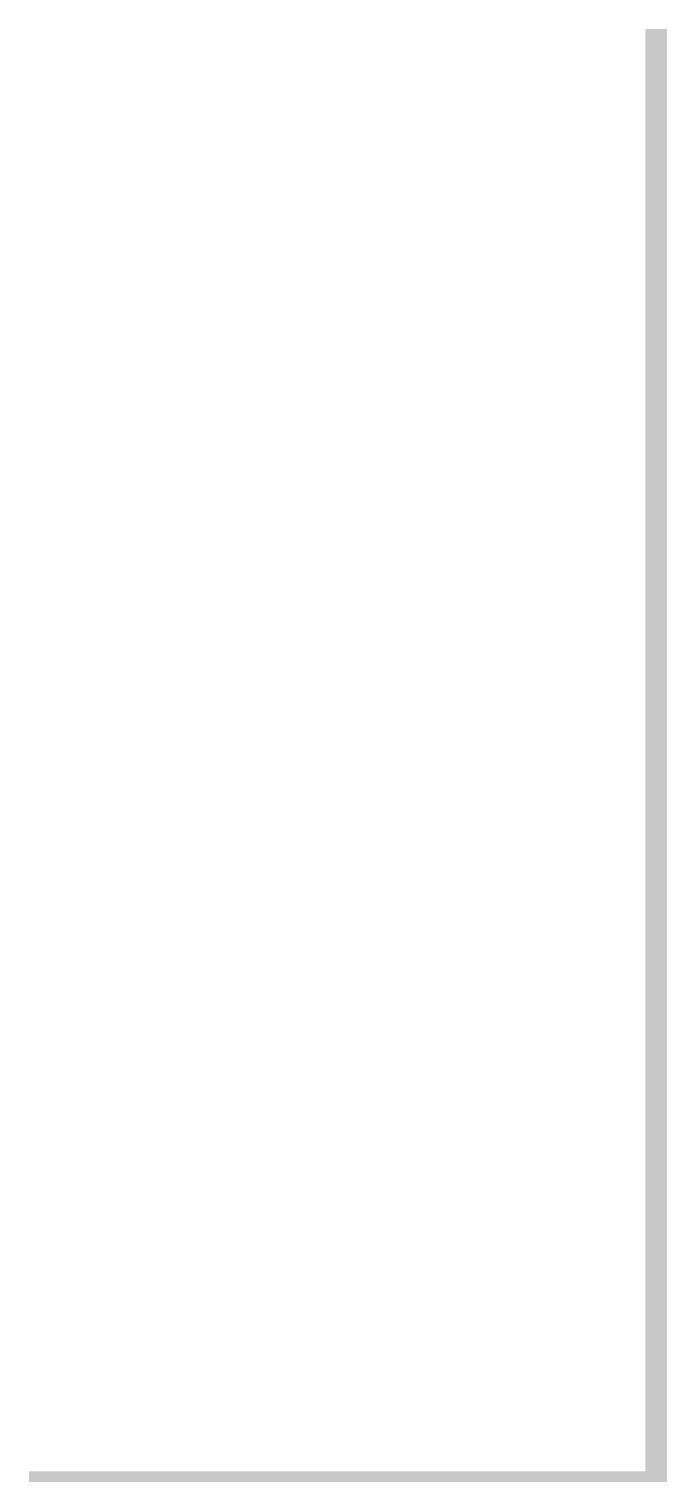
# Model space of a CAD drawing. Header units: millimetres. Extents: x -187347 to 135007, y -6415 to 292048.
# Drawn here: x 87582 to 93461, y 159879 to 173279 of the extents above; entities that cross this region are included whole.
import ezdxf

# ---------------------------------------------------------------- set-up
doc = ezdxf.new("R2010")
doc.units = ezdxf.units.MM
doc.header["$LTSCALE"] = 100
doc.layers.add('A-WALL-PATT', color=7, linetype='Continuous', lineweight=5)

msp = doc.modelspace()

# ---------------------------------------------------------------- hatches: boundary and pattern name
at = {"layer": 'A-WALL-PATT'}
h = msp.add_hatch(dxfattribs=at)
h.set_pattern_fill('FP_19', color=256, angle=67.38013, style=0, pattern_type=2)
h.set_pattern_definition([(337.38013, (93301.057, 166570.554), (100.32954, -0.0003), [26.086, -1278.204]), (337.38013, (93301.057, 166470.224), (100.32954, -0.0003), [26.086, -1278.204]), (337.38013, (93301.057, 166369.894), (100.32954, -0.0003), [26.086, -1278.204]), (337.38013, (93301.057, 166269.564), (100.32954, -0.0003), [26.086, -1278.204]), (337.38013, (93301.057, 166169.234), (100.32954, -0.0003), [26.086, -1278.204]), (22.24913, (93301.057, 166486.277), (100.3298, 0.00036), [23.848, -2360.969]), (22.24913, (93301.057, 166385.947), (100.3298, 0.00036), [23.848, -2360.969]), (22.24913, (93301.057, 166285.617), (100.3298, 0.00036), [23.848, -2360.969]), (22.24913, (93301.057, 166185.287), (100.3298, 0.00036), [23.848, -2360.969]), (22.24913, (93301.056, 166084.957), (100.3298, 0.00036), [23.848, -2360.969]), (22.24913, (93301.057, 165984.627), (100.3298, 0.00036), [23.848, -2360.969]), (22.24913, (93301.057, 165884.297), (100.3298, 0.00036), [23.848, -2360.969]), (22.24913, (93301.057, 165783.966), (100.3298, 0.00036), [23.848, -2360.969]), (22.24913, (93301.057, 165683.637), (100.3298, 0.00036), [23.848, -2360.969]), (157.75113, (93323.13, 166511.36), (100.3298, 0.0001), [23.848, -2360.969]), (157.75113, (93323.13, 166411.03), (100.3298, 0.0001), [23.848, -2360.969]), (157.75113, (93323.13, 166310.7), (100.3298, 0.0001), [23.848, -2360.969]), (157.75113, (93323.13, 166210.37), (100.3298, 0.0001), [23.848, -2360.969]), (157.75113, (93323.13, 166110.04), (100.3298, 0.0001), [23.848, -2360.969]), (157.75113, (93323.13, 166009.71), (100.3298, 0.0001), [23.848, -2360.969]), (157.75113, (93323.13, 165909.38), (100.3298, 0.0001), [23.848, -2360.969]), (157.75113, (93323.13, 165809.05), (100.3298, 0.0001), [23.848, -2360.969]), (157.75113, (93323.13, 165708.72), (100.3298, 0.0001), [23.848, -2360.969]), (202.62013, (93325.136, 166546.475), (100.32954, 0.00078), [26.086, -1278.204]), (202.62013, (93325.136, 166446.145), (100.32954, 0.00078), [26.086, -1278.204]), (202.62013, (93325.136, 166345.815), (100.32954, 0.00078), [26.086, -1278.204]), (202.62013, (93325.136, 166245.485), (100.32954, 0.00078), [26.086, -1278.204]), (202.62013, (93325.136, 166145.155), (100.32954, 0.00078), [26.086, -1278.204]), (351.87013, (93284.001, 166575.571), (100.33039, 0.000556), [7.094, -702.346]), (338.19813, (93291.024, 166574.568), (100.33008, -0.00043), [10.806, -529.488]), (338.19813, (93291.024, 166474.237), (100.33008, -0.00043), [10.806, -529.488]), (201.80113, (93301.057, 166536.442), (100.33008, -0.00085), [10.806, -529.488]), (201.80113, (93301.057, 166436.11), (100.33008, -0.00085), [10.806, -529.488]), (188.13013, (93291.024, 166532.428), (100.33039, -8.5e-05), [7.094, -702.346]), (188.13013, (93284.001, 166575.571), (100.33039, -8.5e-05), [7.094, -702.346]), (206.5651, (93276.98, 166574.567), (100.33013, 0.00015), [6.73, -217.614]), (225.0001, (93270.96, 166571.56), (100.33, 0.0002), [7.094, -134.794]), (236.3101, (93265.94, 166566.54), (100.3303, 8e-05), [3.617, -358.128]), (236.3101, (93265.94, 166466.21), (100.3303, 8e-05), [3.617, -358.128]), (236.3101, (93265.94, 166365.88), (100.3303, 8e-05), [3.617, -358.128]), (251.5651, (93263.93, 166563.53), (100.3296, 0.0001), [3.173, -314.099]), (251.5651, (93263.93, 166463.2), (100.3296, 0.0001), [3.173, -314.099]), (251.5651, (93263.935, 166362.87), (100.3296, 0.0001), [3.173, -314.099]), (251.5651, (93262.93, 166560.52), (100.3296, 0.0001), [3.173, -314.099]), (251.5651, (93262.93, 166460.19), (100.3296, 0.0001), [3.173, -314.099]), (251.5651, (93262.93, 166359.86), (100.3296, 0.0001), [3.173, -314.099]), (270.0001, (93261.93, 166557.51), (100.33, 0.0002), [8.026, -92.304]), (288.4351, (93261.93, 166549.485), (100.3296, 0.0003), [3.173, -314.099]), (288.4351, (93261.93, 166449.155), (100.3296, 0.0003), [3.173, -314.099]), (288.4351, (93261.93, 166348.82), (100.3296, 0.0003), [3.173, -314.099]), (288.4351, (93262.93, 166546.47), (100.3296, 0.0003), [3.173, -314.099]), (288.4351, (93262.93, 166446.145), (100.3296, 0.0003), [3.173, -314.099]), (288.4351, (93262.93, 166345.815), (100.3296, 0.0003), [3.173, -314.099]), (303.6901, (93263.935, 166543.465), (100.3303, 0.0004), [3.617, -358.128]), (303.6901, (93263.935, 166443.135), (100.3303, 0.0004), [3.617, -358.128]), (303.6901, (93263.935, 166342.805), (100.3303, 0.0004), [3.617, -358.128]), (315.0001, (93265.94, 166540.455), (100.33, 0.0002), [7.094, -134.794]), (333.4351, (93270.96, 166535.44), (100.33013, 0.00033), [6.73, -217.614]), (351.87013, (93276.978, 166532.429), (100.33039, 0.000556), [7.094, -702.346]), (351.87013, (93284, 166525.405), (100.33039, 0.000556), [7.094, -702.346]), (338.19813, (93291.024, 166524.4), (100.33008, -0.00043), [10.806, -529.488]), (338.19813, (93291.024, 166424.072), (100.33008, -0.00043), [10.806, -529.488]), (201.80113, (93301.057, 166486.277), (100.33008, -0.00085), [10.806, -529.488]), (201.80113, (93301.057, 166385.947), (100.33008, -0.00085), [10.806, -529.488]), (188.13013, (93291.024, 166482.263), (100.33039, -8.5e-05), [7.094, -702.346]), (188.13013, (93284, 166525.405), (100.33039, -8.5e-05), [7.094, -702.346]), (206.5651, (93276.978, 166524.402), (100.33013, 0.00015), [6.73, -217.614]), (225.0001, (93270.96, 166521.39), (100.33, 0.0002), [7.094, -134.794]), (236.3101, (93265.94, 166516.376), (100.3303, 8e-05), [3.617, -358.128]), (236.3101, (93265.94, 166416.05), (100.3303, 8e-05), [3.617, -358.128]), (236.3101, (93265.94, 166315.72), (100.3303, 8e-05), [3.617, -358.128]), (251.5651, (93263.93, 166513.37), (100.3296, 0.0001), [3.173, -314.099]), (251.5651, (93263.935, 166413.04), (100.3296, 0.0001), [3.173, -314.099]), (251.5651, (93263.935, 166312.71), (100.3296, 0.0001), [3.173, -314.099]), (251.5651, (93262.93, 166510.36), (100.3296, 0.0001), [3.173, -314.099]), (251.5651, (93262.93, 166410.03), (100.3296, 0.0001), [3.173, -314.099]), (251.5651, (93262.93, 166309.7), (100.3296, 0.0001), [3.173, -314.099]), (270.0001, (93261.93, 166507.35), (100.33, 0.0002), [8.026, -92.304]), (288.4351, (93261.93, 166499.32), (100.3296, 0.0003), [3.173, -314.099]), (288.4351, (93261.93, 166398.99), (100.3296, 0.0003), [3.173, -314.099]), (288.4351, (93261.93, 166298.66), (100.3296, 0.0003), [3.173, -314.099]), (288.4351, (93262.93, 166496.31), (100.3296, 0.0003), [3.173, -314.099]), (288.4351, (93262.93, 166395.98), (100.3296, 0.0003), [3.173, -314.099]), (288.4351, (93262.93, 166295.65), (100.3296, 0.0003), [3.173, -314.099]), (303.6901, (93263.935, 166493.3), (100.3303, 0.0004), [3.617, -358.128]), (303.6901, (93263.934, 166392.97), (100.3303, 0.0004), [3.617, -358.128]), (303.6901, (93263.935, 166292.64), (100.3303, 0.0004), [3.617, -358.128]), (315.0001, (93265.94, 166490.29), (100.33, 0.0002), [7.094, -134.794]), (333.4351, (93270.96, 166485.274), (100.33013, 0.00033), [6.73, -217.614]), (351.87013, (93276.978, 166482.264), (100.33039, 0.000556), [7.094, -702.346]), (351.87013, (93340.186, 166550.488), (100.33039, 0.000556), [7.094, -702.346]), (333.4351, (93347.21, 166549.485), (100.33013, 0.00033), [6.73, -217.614]), (315.0001, (93353.23, 166546.475), (100.33, 0.0002), [7.094, -134.794]), (303.6901, (93358.245, 166541.46), (100.3303, 0.0004), [3.617, -358.128]), (303.6901, (93358.244, 166441.13), (100.3303, 0.0004), [3.617, -358.128]), (303.6901, (93358.245, 166340.8), (100.3303, 0.0004), [3.617, -358.128]), (288.4351, (93360.25, 166538.45), (100.3296, 0.0003), [3.173, -314.099]), (288.4351, (93360.25, 166438.12), (100.3296, 0.0003), [3.173, -314.099]), (288.4351, (93360.25, 166337.79), (100.3296, 0.0003), [3.173, -314.099]), (288.4351, (93361.26, 166535.44), (100.3296, 0.0003), [3.173, -314.099]), (288.4351, (93361.25, 166435.11), (100.3296, 0.0003), [3.173, -314.099]), (288.4351, (93361.255, 166334.78), (100.3296, 0.0003), [3.173, -314.099]), (270.0001, (93362.26, 166532.43), (100.33, 0.0002), [8.026, -92.304]), (251.5651, (93362.26, 166524.4), (100.3296, 0.0001), [3.173, -314.099]), (251.5651, (93362.26, 166424.07), (100.3296, 0.0001), [3.173, -314.099]), (251.5651, (93362.26, 166323.74), (100.3296, 0.0001), [3.173, -314.099]), (251.5651, (93361.255, 166521.39), (100.3296, 0.0001), [3.173, -314.099]), (251.5651, (93361.26, 166421.06), (100.3296, 0.0001), [3.173, -314.099]), (251.5651, (93361.255, 166320.73), (100.3296, 0.0001), [3.173, -314.099]), (236.3101, (93360.25, 166518.38), (100.3303, 8e-05), [3.617, -358.128]), (236.3101, (93360.25, 166418.05), (100.3303, 8e-05), [3.617, -358.128]), (236.3101, (93360.25, 166317.72), (100.3303, 8e-05), [3.617, -358.128]), (225.0001, (93358.245, 166515.37), (100.33, 0.0002), [7.094, -134.794]), (206.5651, (93353.23, 166510.356), (100.33013, 0.00015), [6.73, -217.614]), (188.13013, (93347.209, 166507.346), (100.33039, -8.5e-05), [7.094, -702.346]), (188.13013, (93340.186, 166550.488), (100.33039, -8.5e-05), [7.094, -702.346]), (200.55613, (93333.163, 166549.485), (100.33001, 0.00039), [8.572, -848.648]), (200.55613, (93333.162, 166449.155), (100.33001, 0.00039), [8.572, -848.648]), (200.55613, (93333.163, 166348.825), (100.33001, 0.00039), [8.572, -848.648]), (338.19813, (93323.13, 166511.36), (100.33008, -0.00043), [10.806, -529.488]), (338.19813, (93323.13, 166411.03), (100.33008, -0.00043), [10.806, -529.488]), (351.87013, (93333.162, 166507.346), (100.33039, 0.000556), [7.094, -702.346]), (270.0001, (93362.26, 166578.58), (100.33, 0.0002), [4.013, -96.317]), (251.5651, (93362.26, 166574.57), (100.3296, 0.0001), [3.173, -314.099]), (251.5651, (93362.26, 166474.24), (100.3296, 0.0001), [3.173, -314.099]), (251.5651, (93362.26, 166373.91), (100.3296, 0.0001), [3.173, -314.099]), (251.5651, (93361.255, 166571.56), (100.3296, 0.0001), [3.173, -314.099]), (251.5651, (93361.25, 166471.23), (100.3296, 0.0001), [3.173, -314.099]), (251.5651, (93361.26, 166370.9), (100.3296, 0.0001), [3.173, -314.099]), (236.3101, (93360.25, 166568.55), (100.3303, 8e-05), [3.617, -358.128]), (236.3101, (93360.25, 166468.22), (100.3303, 8e-05), [3.617, -358.128]), (236.3101, (93360.25, 166367.89), (100.3303, 8e-05), [3.617, -358.128]), (225.0001, (93358.245, 166565.54), (100.33, 0.0002), [7.094, -134.794]), (206.5651, (93353.23, 166560.52), (100.33013, 0.00015), [6.73, -217.614]), (188.13013, (93347.208, 166557.511), (100.33039, -8.5e-05), [7.094, -702.346]), (339.44413, (93325.136, 166560.52), (100.33001, 8e-05), [8.572, -848.648]), (339.44413, (93325.137, 166460.19), (100.33001, 8e-05), [8.572, -848.648]), (339.44413, (93325.136, 166359.86), (100.33001, 8e-05), [8.572, -848.648]), (351.87013, (93333.163, 166557.511), (100.33039, 0.000556), [7.094, -702.346]), (351.87013, (93340.186, 166500.323), (100.33039, 0.000556), [7.094, -702.346]), (333.4351, (93347.21, 166499.32), (100.33013, 0.00033), [6.73, -217.614]), (315.0001, (93353.23, 166496.31), (100.33, 0.0002), [7.094, -134.794]), (303.6901, (93358.245, 166491.29), (100.3303, 0.0004), [3.617, -358.128]), (303.6901, (93358.245, 166390.96), (100.3303, 0.0004), [3.617, -358.128]), (303.6901, (93358.245, 166290.63), (100.3303, 0.0004), [3.617, -358.128]), (288.4351, (93360.25, 166488.28), (100.3296, 0.0003), [3.173, -314.099]), (288.4351, (93360.25, 166387.95), (100.3296, 0.0003), [3.173, -314.099]), (288.4351, (93360.25, 166287.62), (100.3296, 0.0003), [3.173, -314.099]), (288.4351, (93361.255, 166485.27), (100.3296, 0.0003), [3.173, -314.099]), (288.4351, (93361.25, 166384.94), (100.3296, 0.0003), [3.173, -314.099]), (288.4351, (93361.255, 166284.61), (100.3296, 0.0003), [3.173, -314.099]), (270.0001, (93362.26, 166482.26), (100.33, 0.0002), [4.013, -96.317]), (188.13013, (93340.186, 166500.323), (100.33039, -8.5e-05), [7.094, -702.346]), (201.80113, (93333.162, 166499.32), (100.33008, -0.00085), [10.806, -529.488]), (201.80113, (93333.163, 166398.99), (100.33008, -0.00085), [10.806, -529.488])])
h.paths.add_polyline_path([(93384.5, 159878.6), (93461.1, 159878.6), (93461.1, 173278.6), (93262.7, 173278.6), (93262.7, 159878.6)])
h = msp.add_hatch(dxfattribs=at)
h.set_pattern_fill('FP_891', color=256, angle=67.38013, style=0, pattern_type=2)
h.set_pattern_definition([(67.3801, (90425.992, 159898.392), (0.00031, 50.79954), [13.208, -647.192]), (67.3801, (90476.792, 159898.393), (0.00031, 50.79954), [13.208, -647.192]), (67.3801, (90527.592, 159898.392), (0.00031, 50.79954), [13.208, -647.192]), (67.3801, (90578.392, 159898.393), (0.00031, 50.79954), [13.208, -647.192]), (67.3801, (90629.192, 159898.392), (0.00031, 50.79954), [13.208, -647.192]), (112.2491, (90468.664, 159898.393), (0.00024, 50.80037), [12.075, -1195.427]), (112.2491, (90519.464, 159898.392), (0.00024, 50.80037), [12.075, -1195.427]), (112.2491, (90570.265, 159898.393), (0.00024, 50.80037), [12.075, -1195.427]), (112.2491, (90621.064, 159898.392), (0.00024, 50.80037), [12.075, -1195.427]), (112.2491, (90671.864, 159898.393), (0.00024, 50.80037), [12.075, -1195.427]), (112.2491, (90722.665, 159898.392), (0.00024, 50.80037), [12.075, -1195.427]), (112.24913, (90773.464, 159898.392), (0.00024, 50.80037), [12.075, -1195.427]), (112.24913, (90824.264, 159898.393), (0.00024, 50.80037), [12.075, -1195.427]), (112.24913, (90875.064, 159898.392), (0.00024, 50.80037), [12.075, -1195.427]), (247.7511, (90455.964, 159909.568), (-0.00048, 50.80037), [12.075, -1195.427]), (247.7511, (90506.764, 159909.569), (-0.00048, 50.80037), [12.075, -1195.427]), (247.7511, (90557.564, 159909.568), (-0.00048, 50.80037), [12.075, -1195.427]), (247.7511, (90608.364, 159909.569), (-0.00048, 50.80037), [12.075, -1195.427]), (247.7511, (90659.164, 159909.568), (-0.00048, 50.80037), [12.075, -1195.427]), (247.7511, (90709.964, 159909.569), (-0.00048, 50.80037), [12.075, -1195.427]), (247.7511, (90760.764, 159909.568), (-0.00048, 50.80037), [12.075, -1195.427]), (247.75113, (90811.565, 159909.569), (-0.00048, 50.80037), [12.075, -1195.427]), (247.75113, (90862.364, 159909.568), (-0.00048, 50.80037), [12.075, -1195.427]), (292.6201, (90438.184, 159910.585), (-0.00055, 50.79954), [13.208, -647.192]), (292.6201, (90488.984, 159910.584), (-0.00055, 50.79954), [13.208, -647.192]), (292.6201, (90539.784, 159910.585), (-0.00055, 50.79954), [13.208, -647.192]), (292.6201, (90590.584, 159910.584), (-0.00055, 50.79954), [13.208, -647.192]), (292.6201, (90641.385, 159910.585), (-0.00055, 50.79954), [13.208, -647.192]), (81.87013, (90423.452, 159889.757), (-6.9e-05, 50.799541), [3.592, -355.618]), (68.1986, (90423.96, 159893.313), (-0.00019, 50.80049), [5.471, -268.095]), (68.1986, (90474.76, 159893.312), (-0.00019, 50.80049), [5.471, -268.095]), (291.8011, (90443.264, 159898.392), (0.00043, 50.80049), [5.471, -268.095]), (291.8011, (90494.064, 159898.393), (0.00043, 50.80049), [5.471, -268.095]), (278.13013, (90445.296, 159893.313), (-0.00017, 50.799541), [3.592, -355.618]), (278.13013, (90423.452, 159889.757), (-0.00017, 50.799541), [3.592, -355.618]), (296.5651, (90423.96, 159886.2), (-0.00052, 50.79989), [3.408, -110.184]), (315.0001, (90425.484, 159883.152), (-0.0001, 50.79997), [3.592, -68.25]), (326.3101, (90428.025, 159880.613), (-0.00046, 50.8), [1.832, -181.33]), (326.3101, (90478.824, 159880.612), (-0.00046, 50.8), [1.832, -181.33]), (326.3101, (90529.624, 159880.613), (-0.00046, 50.8), [1.832, -181.33]), (341.5651, (90429.55, 159879.597), (0.00024, 50.7998), [1.676, -158.967]), (341.5651, (90480.35, 159879.596), (0.00024, 50.7998), [1.676, -158.967]), (341.5651, (90531.15, 159879.597), (0.00024, 50.7998), [1.676, -158.967]), (341.5651, (90431.07, 159879.09), (0.00024, 50.7998), [1.676, -158.967]), (341.5651, (90481.873, 159879.09), (0.00024, 50.7998), [1.676, -158.967]), (341.5651, (90532.67, 159879.09), (0.00024, 50.7998), [1.676, -158.967]), (0.0001, (90432.596, 159878.58), (-0.0001, 50.8), [4.064, -46.736]), (18.4351, (90436.66, 159878.58), (-0.0005, 50.7998), [1.676, -158.967]), (18.4351, (90487.46, 159878.58), (-0.0005, 50.7998), [1.676, -158.967]), (18.4351, (90538.26, 159878.58), (-0.0005, 50.7998), [1.676, -158.967]), (18.4351, (90438.184, 159879.09), (-0.0005, 50.7998), [1.676, -158.967]), (18.4351, (90488.985, 159879.09), (-0.0005, 50.7998), [1.676, -158.967]), (18.4351, (90539.784, 159879.09), (-0.0005, 50.7998), [1.676, -158.967]), (33.6901, (90439.71, 159879.597), (0.0002, 50.8), [1.832, -181.33]), (33.6901, (90490.51, 159879.596), (0.0002, 50.8), [1.832, -181.33]), (33.6901, (90541.31, 159879.597), (0.0002, 50.8), [1.832, -181.33]), (45.0001, (90441.233, 159880.613), (-0.0001, 50.79997), [3.592, -68.25]), (63.4351, (90443.772, 159883.152), (0.00028, 50.79989), [3.408, -110.184]), (81.87013, (90445.2964, 159886.2005), (-6.9e-05, 50.799541), [3.592, -355.618]), (81.87013, (90448.8526, 159889.756), (-6.9e-05, 50.799541), [3.592, -355.618]), (68.1986, (90449.36, 159893.313), (-0.00019, 50.80049), [5.471, -268.095]), (68.1986, (90500.16, 159893.312), (-0.00019, 50.80049), [5.471, -268.095]), (291.8011, (90468.664, 159898.393), (0.00043, 50.80049), [5.471, -268.095]), (291.8011, (90519.464, 159898.392), (0.00043, 50.80049), [5.471, -268.095]), (278.13013, (90470.6966, 159893.312), (-0.00017, 50.799541), [3.592, -355.618]), (278.13013, (90448.8526, 159889.756), (-0.00017, 50.799541), [3.592, -355.618]), (296.5651, (90449.36, 159886.2), (-0.00052, 50.79989), [3.408, -110.184]), (315.0001, (90450.884, 159883.153), (-0.0001, 50.79997), [3.592, -68.25]), (326.3101, (90453.424, 159880.613), (-0.00046, 50.8), [1.832, -181.33]), (326.3101, (90504.224, 159880.612), (-0.00046, 50.8), [1.832, -181.33]), (326.3101, (90555.024, 159880.613), (-0.00046, 50.8), [1.832, -181.33]), (341.5651, (90454.95, 159879.596), (0.00024, 50.7998), [1.676, -158.967]), (341.5651, (90505.75, 159879.597), (0.00024, 50.7998), [1.676, -158.967]), (341.5651, (90556.55, 159879.596), (0.00024, 50.7998), [1.676, -158.967]), (341.5651, (90456.472, 159879.09), (0.00024, 50.7998), [1.676, -158.967]), (341.5651, (90507.27, 159879.09), (0.00024, 50.7998), [1.676, -158.967]), (341.5651, (90558.07, 159879.09), (0.00024, 50.7998), [1.676, -158.967]), (0.0001, (90457.997, 159878.58), (-0.0001, 50.8), [4.064, -46.736]), (18.4351, (90462.06, 159878.58), (-0.0005, 50.7998), [1.676, -158.967]), (18.4351, (90512.86, 159878.58), (-0.0005, 50.7998), [1.676, -158.967]), (18.4351, (90563.66, 159878.58), (-0.0005, 50.7998), [1.676, -158.967]), (18.4351, (90463.584, 159879.09), (-0.0005, 50.7998), [1.676, -158.967]), (18.4351, (90514.384, 159879.09), (-0.0005, 50.7998), [1.676, -158.967]), (18.4351, (90565.184, 159879.09), (-0.0005, 50.7998), [1.676, -158.967]), (33.6901, (90465.11, 159879.597), (0.0002, 50.8), [1.832, -181.33]), (33.6901, (90515.91, 159879.596), (0.0002, 50.8), [1.832, -181.33]), (33.6901, (90566.708, 159879.597), (0.0002, 50.8), [1.832, -181.33]), (45.0001, (90466.632, 159880.613), (-0.0001, 50.79997), [3.592, -68.25]), (63.4351, (90469.172, 159883.152), (0.00028, 50.79989), [3.408, -110.184]), (81.87013, (90470.696, 159886.2004), (-6.9e-05, 50.799541), [3.592, -355.618]), (81.87013, (90436.152, 159918.2044), (-6.9e-05, 50.799541), [3.592, -355.618]), (63.4351, (90436.66, 159921.76), (0.00028, 50.79989), [3.408, -110.184]), (45.0001, (90438.185, 159924.81), (-0.0001, 50.79997), [3.592, -68.25]), (33.6901, (90440.724, 159927.35), (0.0002, 50.8), [1.832, -181.33]), (33.6901, (90491.525, 159927.35), (0.0002, 50.8), [1.832, -181.33]), (33.6901, (90542.324, 159927.35), (0.0002, 50.8), [1.832, -181.33]), (18.4351, (90442.25, 159928.364), (-0.0005, 50.7998), [1.676, -158.967]), (18.4351, (90493.05, 159928.365), (-0.0005, 50.7998), [1.676, -158.967]), (18.4351, (90543.85, 159928.364), (-0.0005, 50.7998), [1.676, -158.967]), (18.4351, (90443.77, 159928.87), (-0.0005, 50.7998), [1.676, -158.967]), (18.4351, (90494.57, 159928.873), (-0.0005, 50.7998), [1.676, -158.967]), (18.4351, (90545.37, 159928.872), (-0.0005, 50.7998), [1.676, -158.967]), (0.0001, (90445.296, 159929.38), (-0.0001, 50.8), [4.064, -46.736]), (341.5651, (90449.36, 159929.38), (0.00024, 50.7998), [1.676, -158.967]), (341.5651, (90500.16, 159929.38), (0.00024, 50.7998), [1.676, -158.967]), (341.5651, (90550.96, 159929.38), (0.00024, 50.7998), [1.676, -158.967]), (341.5651, (90450.885, 159928.873), (0.00024, 50.7998), [1.676, -158.967]), (341.5651, (90501.684, 159928.87), (0.00024, 50.7998), [1.676, -158.967]), (341.5651, (90552.484, 159928.873), (0.00024, 50.7998), [1.676, -158.967]), (326.3101, (90452.41, 159928.365), (-0.00046, 50.8), [1.832, -181.33]), (326.3101, (90503.21, 159928.364), (-0.00046, 50.8), [1.832, -181.33]), (326.3101, (90554.008, 159928.365), (-0.00046, 50.8), [1.832, -181.33]), (315.0001, (90453.93, 159927.35), (-0.0001, 50.79997), [3.592, -68.25]), (296.5651, (90456.472, 159924.808), (-0.00052, 50.79989), [3.408, -110.184]), (278.13013, (90457.996, 159921.7604), (-0.00017, 50.799541), [3.592, -355.618]), (278.13013, (90436.152, 159918.2044), (-0.00017, 50.799541), [3.592, -355.618]), (290.5561, (90436.66, 159914.648), (-0.00031, 50.80042), [4.34, -429.695]), (290.5561, (90487.46, 159914.648), (-0.00031, 50.80042), [4.34, -429.695]), (290.55613, (90538.26, 159914.649), (-0.00031, 50.80042), [4.34, -429.695]), (68.1986, (90455.964, 159909.568), (-0.00019, 50.80049), [5.471, -268.095]), (68.1986, (90506.764, 159909.569), (-0.00019, 50.80049), [5.471, -268.095]), (81.87013, (90457.996, 159914.6485), (-6.9e-05, 50.799541), [3.592, -355.618]), (0.0001, (90421.93, 159929.38), (-0.0001, 50.8), [2.032, -48.768]), (341.5651, (90423.96, 159929.38), (0.00024, 50.7998), [1.676, -158.967]), (341.5651, (90474.76, 159929.38), (0.00024, 50.7998), [1.676, -158.967]), (341.5651, (90525.56, 159929.38), (0.00024, 50.7998), [1.676, -158.967]), (341.5651, (90425.484, 159928.87), (0.00024, 50.7998), [1.676, -158.967]), (341.5651, (90476.284, 159928.873), (0.00024, 50.7998), [1.676, -158.967]), (341.5651, (90527.084, 159928.87), (0.00024, 50.7998), [1.676, -158.967]), (326.3101, (90427.01, 159928.365), (-0.00046, 50.8), [1.832, -181.33]), (326.3101, (90477.81, 159928.364), (-0.00046, 50.8), [1.832, -181.33]), (326.3101, (90528.61, 159928.365), (-0.00046, 50.8), [1.832, -181.33]), (315.0001, (90428.532, 159927.35), (-0.0001, 50.79997), [3.592, -68.25]), (296.5651, (90431.072, 159924.808), (-0.00052, 50.79989), [3.408, -110.184]), (278.13013, (90432.5964, 159921.7605), (-0.00017, 50.799541), [3.592, -355.618]), (69.4441, (90431.072, 159910.584), (7e-05, 50.80042), [4.34, -429.695]), (69.4441, (90481.872, 159910.585), (7e-05, 50.80042), [4.34, -429.695]), (69.4441, (90532.672, 159910.584), (7e-05, 50.80042), [4.34, -429.695]), (81.87013, (90432.596, 159914.6486), (-6.9e-05, 50.799541), [3.592, -355.618]), (81.87013, (90461.552, 159918.204), (-6.9e-05, 50.799541), [3.592, -355.618]), (63.4351, (90462.06, 159921.76), (0.00028, 50.79989), [3.408, -110.184]), (45.0001, (90463.584, 159924.81), (-0.0001, 50.79997), [3.592, -68.25]), (33.6901, (90466.124, 159927.35), (0.0002, 50.8), [1.832, -181.33]), (33.6901, (90516.924, 159927.35), (0.0002, 50.8), [1.832, -181.33]), (33.6901, (90567.724, 159927.35), (0.0002, 50.8), [1.832, -181.33]), (18.4351, (90467.65, 159928.364), (-0.0005, 50.7998), [1.676, -158.967]), (18.4351, (90518.45, 159928.365), (-0.0005, 50.7998), [1.676, -158.967]), (18.4351, (90569.25, 159928.364), (-0.0005, 50.7998), [1.676, -158.967]), (18.4351, (90469.17, 159928.87), (-0.0005, 50.7998), [1.676, -158.967]), (18.4351, (90519.97, 159928.873), (-0.0005, 50.7998), [1.676, -158.967]), (18.4351, (90570.772, 159928.87), (-0.0005, 50.7998), [1.676, -158.967]), (0.0001, (90470.696, 159929.38), (-0.0001, 50.8), [2.032, -48.768]), (278.13013, (90461.552, 159918.204), (-0.00017, 50.799541), [3.592, -355.618]), (291.8011, (90462.06, 159914.648), (0.00043, 50.80049), [5.471, -268.095]), (291.8011, (90512.86, 159914.649), (0.00043, 50.80049), [5.471, -268.095])])
h.paths.add_polyline_path([(93261.9, 159879.4), (93262.7, 159879.4), (93262.7, 159977.8), (87581.9, 159977.8), (87581.9, 159879.4), (93156.1, 159879.4)])

doc.saveas('drawing.dxf')
